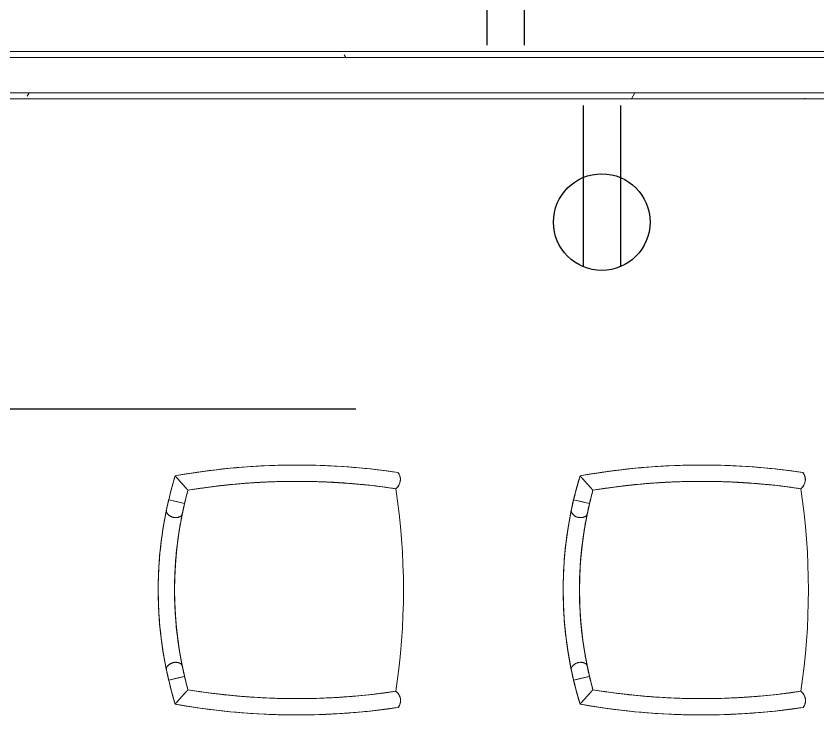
# Model space of a CAD drawing. Header units: inches. Extents: x 25273 to 28081, y 11840 to 13753.
# Drawn here: x 25592.6 to 25674.8, y 12340.8 to 12412.4 of the extents above; entities that cross this region are included whole.
import ezdxf
from ezdxf.xclip import XClip

# ---------------------------------------------------------------- set-up
doc = ezdxf.new("R2010")
doc.units = ezdxf.units.IN
doc.header["$MEASUREMENT"] = 0
doc.header["$XCLIPFRAME"] = 2
doc.linetypes.add('L1$0$Plaza America BA02$0$CENTER2', pattern=[1.125, 0.75, -0.125, 0.125, -0.125])
doc.linetypes.add('L1$0$SAG 02ATL Ste230PHII$0$CENTER2', pattern=[1.125, 0.75, -0.125, 0.125, -0.125])
doc.layers.add('L1$0$Plaza America BA02$0$A-Column grid', color=252, linetype='L1$0$Plaza America BA02$0$CENTER2')
doc.layers.add('L1$0$SAG 02ATL Ste230PHII$0$A-Column grid', color=252, linetype='L1$0$SAG 02ATL Ste230PHII$0$CENTER2')
for name, color, linetype, lineweight in [('X1$0$A-ANNO-NOTE', 131, 'Continuous', 30), ('X1$0$A-WALL', 113, 'Continuous', 13), ('X1$0$A-WALL-PATT', 111, 'Continuous', 13), ('X1$0$I-FURN', 30, 'Continuous', 9), ('X1$0$I-WALL', 2, 'Continuous', 13), ('X1$0$Plaza America_Tower 1_2nd Floor -REVIT_dwg', 8, 'Continuous', 9)]:
    doc.layers.add(name, color=color, linetype=linetype, lineweight=lineweight)
pattern_1 = [(0, (0, 0), (30.72, 7.68), [1.267, -21.773, 1.267, -21.773, -122.88]), (0, (0, 0), (30.72, 7.68), [-46.08, 1.267, -44.813, 1.267, -21.773, -53.76]), (0, (0, 0), (30.72, 7.68), [-115.2, 1.267, -14.093, 1.267, -37.133]), (120, (11.52, 3.84), (-22.011075, 22.7643004), [1.267, -21.773, 1.267, -21.773, -122.88]), (120, (11.52, 3.84), (-22.011075, 22.7643004), [-46.08, 1.267, -44.813, 1.267, -21.773, -53.76]), (120, (11.52, 3.84), (-22.011075, 22.7643004), [-115.2, 1.267, -14.093, 1.267, -37.133]), (240, (15.36, 19.2), (-8.708925, -30.4443004), [1.267, -21.773, 1.267, -21.773, -122.88]), (240, (15.36, 19.2), (-8.708925, -30.4443004), [-46.08, 1.267, -44.813, 1.267, -21.773, -53.76]), (240, (15.36, 19.2), (-8.708925, -30.4443004), [-115.2, 1.267, -14.093, 1.267, -37.133])]

# ---------------------------------------------------------------- blocks, each defined once
blk = doc.blocks.new('L1')
at = {"layer": 'L1$0$Plaza America BA02$0$A-Column grid'}
blk.add_line((25364.904, 12372.168), (25627.435, 12372.168), dxfattribs=at)
at = {"layer": 'L1$0$SAG 02ATL Ste230PHII$0$A-Column grid', "linetype": 'Continuous'}
blk.add_line((25364.904, 12372.168), (25627.435, 12372.168), dxfattribs=at)
blk = doc.blocks.new('X1$0$F-Chairs1 - Side 05-V57-FIRST FLOOR POWER _ SIGNAL')
at = {"layer": 'X1$0$I-FURN'}
for p, q in [((-9.196, -1.062), (-9.242, -1.073)), ((-8.858, -2.702), (-9.242, -1.073)), ((-9.242, -1.073), (-9.05, -1.887)), ((-9.235, -1.101), (-8.865, -2.674)), ((-8.865, -2.674), (-9.235, -1.101)), ((9.242, -1.073), (8.858, -2.702)), ((9.235, -1.101), (8.863, -2.681)), ((8.863, -2.681), (9.235, -1.101)), ((9.05, -1.887), (9.242, -1.073)), ((9.242, -1.073), (9.196, -1.062)), ((-9.05, -1.887), (-8.865, -2.674)), ((-2.015, -1.726), (-2.068, -1.729)), ((-2.068, -1.729), (-2.015, -1.726)), ((-1.939, -1.722), (-1.877, -1.719)), ((1.877, -1.719), (1.939, -1.722)), ((2.068, -1.729), (2.015, -1.726)), ((2.015, -1.726), (2.068, -1.729)), ((8.863, -2.681), (9.05, -1.887)), ((-10.224, -3.05), (-8.858, -2.702)), ((-8.865, -2.674), (-8.858, -2.702)), ((8.858, -2.702), (8.863, -2.681)), ((8.858, -2.702), (10.224, -3.05))]:
    blk.add_line(p, q, dxfattribs=at)
at = {"layer": 'X1$0$I-FURN', "flags": 128}
for points in [[(8.177, -0.838), (6.591, -0.542), (4.995, -0.31), (3.39, -0.143), (1.78, -0.039), (0.167, 0), (-1.446, -0.026), (-3.056, -0.116), (-4.662, -0.27), (-6.261, -0.489), (-7.849, -0.771), (-8.177, -0.838)], [(-9.242, -1.073), (-10.804, -1.474), (-11.695, -1.733)], [(11.695, -1.733), (10.142, -1.296), (9.242, -1.073)], [(-11.695, -1.733), (-12.139, -4.522), (-12.47, -7.326), (-12.689, -10.142), (-12.795, -12.964), (-12.788, -15.788), (-12.669, -18.609), (-12.436, -21.424), (-12.091, -24.227), (-12.036, -24.605)], [(-7.794, -2.467), (-6.273, -2.186), (-4.743, -1.965), (-3.205, -1.806), (-1.661, -1.709), (-0.115, -1.673), (1.431, -1.7), (2.975, -1.788), (4.514, -1.938), (6.046, -2.149), (7.568, -2.421), (7.794, -2.467)], [(12.04, -24.579), (12.399, -21.778), (12.645, -18.965), (12.779, -16.144), (12.8, -13.32), (12.708, -10.498), (12.504, -7.681), (12.187, -4.875), (11.757, -2.084), (11.695, -1.733)], [(-10.381, -24.358), (-10.732, -21.624), (-10.974, -18.877), (-11.106, -16.123), (-11.128, -13.366), (-11.039, -10.611), (-10.84, -7.861), (-10.531, -5.121), (-10.224, -3.05)], [(10.224, -3.05), (10.616, -5.779), (10.898, -8.521), (11.07, -11.273), (11.132, -14.029), (11.084, -16.786), (10.926, -19.539), (10.658, -22.283), (10.381, -24.358)], [(-12.036, -24.605), (-12.011, -24.623), (-11.94, -24.669), (-11.833, -24.726), (-11.696, -24.78), (-11.533, -24.821), (-11.35, -24.838), (-11.157, -24.825)], [(-11.157, -24.825), (-10.968, -24.781), (-10.798, -24.711), (-10.654, -24.625), (-10.539, -24.533), (-10.454, -24.448), (-10.4, -24.383), (-10.381, -24.358)], [(10.381, -24.358), (10.4, -24.383), (10.454, -24.446), (10.54, -24.529), (10.655, -24.619), (10.8, -24.703), (10.97, -24.77), (11.158, -24.812)], [(11.158, -24.812), (11.352, -24.823), (11.536, -24.804), (11.699, -24.761), (11.836, -24.705), (11.943, -24.646), (12.014, -24.598), (12.04, -24.579)]]:
    blk.add_lwpolyline(points, dxfattribs=at)
at = {"layer": 'X1$0$I-FURN'}
for centre, radius, start, end in [((0, -40.335), 40.335, 73.14459, 106.85541), ((0, -40.335), 40.335, 99.35377, 101.59885), ((0, -40.335), 40.335, 97.51775, 99.35377), ((0, -40.335), 40.335, 93.39404, 97.51775), ((0, -40.335), 40.335, 92.51187, 93.39404), ((0, -40.335), 40.335, 87.48813, 92.51187), ((0, -40.335), 40.335, 86.60596, 87.48813), ((0, -40.335), 40.335, 82.48225, 86.60596), ((0, -40.335), 40.335, 80.64623, 82.48225), ((0, -40.335), 40.335, 78.40115, 80.64623), ((0, -40.335), 40.335, 103.24546, 106.85541), ((0, -40.335), 40.335, 102.9888, 103.17895), ((0, -40.335), 40.335, 102.67749, 102.98789), ((0, -40.335), 40.335, 102.24868, 102.6744), ((0, -40.335), 40.335, 101.65333, 102.18837), ((0, -40.335), 40.335, 77.81163, 78.34667), ((0, -40.335), 40.335, 77.3256, 77.75132), ((0, -40.335), 40.335, 77.01211, 77.32251), ((0, -40.335), 40.335, 76.86366, 77.0112), ((0, -40.335), 40.335, 73.14459, 76.75454), ((57.799, -14.206), 70.605, 169.82435, 179.00397), ((57.799, -14.206), 70.605, 169.82435, 173.55311), ((0, -40.335), 38.662, 74.66605, 105.33395), ((0, -40.335), 38.662, 100.11219, 105.33395), ((0, -40.335), 38.662, 100.11219, 105.33395), ((0, -40.335), 38.662, 100.71668, 103.24546), ((0, -40.335), 38.662, 99.32865, 100.71668), ((0, -40.335), 38.662, 99.58009, 100.11219), ((0, -40.335), 38.662, 99.58009, 100.11219), ((0, -40.335), 38.662, 99.32602, 99.58009), ((0, -40.335), 38.662, 99.32602, 99.58009), ((0, -40.335), 38.662, 98.91035, 99.32865), ((0, -40.335), 38.662, 98.97244, 99.32602), ((0, -40.335), 38.662, 99.20037, 99.32602), ((0, -40.335), 38.662, 98.97244, 99.20037), ((0, -40.335), 38.662, 98.34809, 98.97244), ((0, -40.335), 38.662, 98.34809, 98.97244), ((0, -40.335), 38.662, 98.63318, 98.91035), ((0, -40.335), 38.662, 98.30817, 98.61011), ((0, -40.335), 38.662, 98.14781, 98.34809), ((0, -40.335), 38.662, 98.14781, 98.34809), ((0, -40.335), 38.662, 97.67378, 98.30817), ((0, -40.335), 38.662, 94.04497, 98.14781), ((0, -40.335), 38.662, 94.04497, 98.14781), ((0, -40.335), 38.662, 97.50128, 97.67378), ((0, -40.335), 38.662, 96.83662, 97.50128), ((0, -40.335), 38.662, 94.28666, 96.83662), ((0, -40.335), 38.662, 93.73147, 94.28666), ((0, -40.335), 38.662, 93.117, 94.04497), ((0, -40.335), 38.662, 93.117, 94.04497), ((0, -40.335), 38.662, 93.09719, 93.73147), ((0, -40.335), 38.662, 92.87471, 93.08387), ((0, -40.335), 38.662, 92.75495, 92.98747), ((0, -40.335), 38.662, 92.75495, 92.98747), ((0, -40.335), 38.662, 92.65774, 92.78248), ((0, -40.335), 38.662, 87.24505, 92.75495), ((0, -40.335), 38.662, 87.24505, 92.75495), ((0, -40.335), 38.662, 92.49858, 92.63985), ((0, -40.335), 38.662, 87.51483, 92.48517), ((0, -40.335), 38.662, 87.36015, 87.49362), ((0, -40.335), 38.662, 87.21752, 87.34226), ((0, -40.335), 38.662, 87.01253, 87.24505), ((0, -40.335), 38.662, 87.01253, 87.24505), ((0, -40.335), 38.662, 86.95082, 87.12529), ((0, -40.335), 38.662, 86.26853, 86.90281), ((0, -40.335), 38.662, 85.95503, 86.883), ((0, -40.335), 38.662, 85.95503, 86.883), ((0, -40.335), 38.662, 85.71334, 86.26853), ((0, -40.335), 38.662, 81.85219, 85.95503), ((0, -40.335), 38.662, 81.85219, 85.95503), ((0, -40.335), 38.662, 83.16338, 85.71334), ((0, -40.335), 38.662, 82.49872, 83.16338), ((0, -40.335), 38.662, 82.32622, 82.49872), ((0, -40.335), 38.662, 81.69183, 82.32622), ((0, -40.335), 38.662, 81.65191, 81.85219), ((0, -40.335), 38.662, 81.65191, 81.85219), ((0, -40.335), 38.662, 81.36682, 81.69183), ((0, -40.335), 38.662, 81.02756, 81.65191), ((0, -40.335), 38.662, 81.02756, 81.65191), ((0, -40.335), 38.662, 81.08965, 81.36682), ((0, -40.335), 38.662, 80.67135, 81.08965), ((0, -40.335), 38.662, 80.67398, 81.02756), ((0, -40.335), 38.662, 80.67398, 81.02756), ((0, -40.335), 38.662, 80.41991, 80.67398), ((0, -40.335), 38.662, 80.41991, 80.67398), ((0, -40.335), 38.662, 79.28332, 80.67135), ((0, -40.335), 38.662, 79.88781, 80.41991), ((0, -40.335), 38.662, 79.88781, 80.41991), ((0, -40.335), 38.662, 74.66605, 79.88781), ((0, -40.335), 38.662, 74.66605, 79.88781), ((0, -40.335), 38.662, 76.75454, 79.28332), ((-57.799, -14.206), 70.605, 0.99603, 10.17565), ((-57.799, -14.206), 70.605, 6.451, 10.17565), ((57.799, -14.206), 68.932, 170.68555, 178.94943), ((57.799, -14.206), 68.932, 170.68555, 174.96828), ((57.799, -14.206), 68.932, 170.68555, 174.81749), ((57.799, -14.206), 68.932, 170.68555, 174.79891), ((0, -40.335), 38.662, 103.24546, 105.33395), ((0, -40.335), 38.662, 74.66605, 76.75454), ((-57.799, -14.206), 68.932, 1.05057, 9.31445), ((-57.799, -14.206), 68.932, 5.03172, 9.31445), ((-57.799, -14.206), 68.932, 5.03172, 9.31445), ((-57.799, -14.206), 68.932, 5.20087, 9.31445), ((57.799, -14.206), 70.605, 173.55332, 177.28193), ((-57.799, -14.206), 70.605, 2.72629, 6.4509), ((57.799, -14.206), 68.932, 174.98081, 176.40402), ((57.799, -14.206), 68.932, 174.98081, 176.40402), ((57.799, -14.206), 68.932, 174.98038, 175.13107), ((57.799, -14.206), 68.932, 174.80686, 174.98038), ((57.799, -14.206), 68.932, 174.81749, 174.96828), ((-57.799, -14.206), 68.932, 5.01953, 5.19293), ((-57.799, -14.206), 68.932, 4.86871, 5.01953), ((-57.799, -14.206), 68.932, 3.59598, 5.01919), ((-57.799, -14.206), 68.932, 3.59598, 5.01919), ((57.799, -14.206), 68.932, 175.13146, 176.40416), ((-57.799, -14.206), 68.932, 3.59571, 4.86854), ((57.799, -14.206), 68.932, 176.40402, 178.94943), ((57.799, -14.206), 68.932, 176.40402, 178.94943), ((57.799, -14.206), 68.932, 176.40416, 178.92047), ((-57.799, -14.206), 68.932, 1.85643, 3.59598), ((-57.799, -14.206), 68.932, 1.85643, 3.59598), ((-57.799, -14.206), 68.932, 1.40712, 3.59571), ((57.799, -14.206), 70.605, 177.28228, 178.87472), ((-57.799, -14.206), 70.605, 359.00156, 2.72616), ((-57.799, -14.206), 68.932, 1.34675, 1.85643), ((-57.799, -14.206), 68.932, 1.34675, 1.85643), ((57.799, -14.206), 70.605, 178.90345, 181.01076), ((57.799, -14.206), 70.605, 179.00397, 188.46918), ((57.799, -14.206), 68.932, 178.94943, 188.46918), ((57.799, -14.206), 68.932, 178.94943, 179.25127), ((57.799, -14.206), 68.932, 178.94943, 179.25127), ((57.799, -14.206), 68.932, 178.96994, 179.25042), ((-57.799, -14.206), 68.932, 351.53082, 1.05057), ((-57.799, -14.206), 68.932, 1.07911, 1.40712), ((-57.799, -14.206), 68.932, 1.05057, 1.34675), ((-57.799, -14.206), 68.932, 1.05057, 1.34675), ((-57.799, -14.206), 68.932, 0.88116, 1.05057), ((-57.799, -14.206), 68.932, 0.88116, 1.05057), ((-57.799, -14.206), 68.932, 0.74938, 1.02966), ((-57.799, -14.206), 68.932, 0.74873, 0.88116), ((-57.799, -14.206), 68.932, 0.74873, 0.88116), ((-57.799, -14.206), 70.605, 351.53082, 0.99603), ((57.799, -14.206), 68.932, 179.25127, 182.33188), ((57.799, -14.206), 68.932, 179.25127, 182.33188), ((57.799, -14.206), 68.932, 179.70845, 182.3298), ((57.799, -14.206), 68.932, 179.57736, 179.70845), ((57.799, -14.206), 68.932, 179.25042, 179.54756), ((-57.799, -14.206), 68.932, 0.42286, 0.74938), ((-57.799, -14.206), 68.932, 0.19122, 0.74873), ((-57.799, -14.206), 68.932, 0.19122, 0.74873), ((-57.799, -14.206), 68.932, 359.73817, 0.42264), ((-57.799, -14.206), 68.932, 357.66812, 0.19122), ((-57.799, -14.206), 68.932, 357.66812, 0.19122), ((-57.799, -14.206), 68.932, 357.66849, 359.73817), ((57.799, -14.206), 70.605, 181.01125, 184.73961), ((-57.799, -14.206), 70.605, 355.27682, 359.00142), ((57.799, -14.206), 68.932, 182.3298, 183.71571), ((57.799, -14.206), 68.932, 182.33188, 183.62751), ((57.799, -14.206), 68.932, 182.33188, 183.62751), ((-57.799, -14.206), 68.932, 356.28366, 357.66849), ((-57.799, -14.206), 68.932, 356.32675, 357.66812), ((-57.799, -14.206), 68.932, 356.32675, 357.66812), ((57.799, -14.206), 68.932, 183.62751, 183.85438), ((57.799, -14.206), 68.932, 183.62751, 183.85438), ((57.799, -14.206), 68.932, 183.72166, 183.85993), ((57.799, -14.206), 68.932, 183.86069, 188.46918), ((57.799, -14.206), 68.932, 183.86069, 188.46918), ((57.799, -14.206), 68.932, 183.86444, 184.02236), ((-57.799, -14.206), 68.932, 351.53082, 356.13931), ((-57.799, -14.206), 68.932, 351.53082, 356.13931), ((-57.799, -14.206), 68.932, 355.97699, 356.13974), ((-57.799, -14.206), 68.932, 356.13974, 356.27773), ((-57.799, -14.206), 68.932, 356.13931, 356.25766), ((-57.799, -14.206), 68.932, 356.13931, 356.25766), ((57.799, -14.206), 68.932, 184.02327, 184.2414), ((57.799, -14.206), 68.932, 184.2414, 188.46918), ((-57.799, -14.206), 68.932, 351.53082, 355.97673), ((57.799, -14.206), 70.605, 184.74021, 188.46918), ((-57.799, -14.206), 70.605, 351.55193, 355.27667), ((-11.331, -23.657), 1.181, 233.3697, 323.56865), ((-11.331, -23.657), 1.181, 234.77955, 238.71788), ((-11.331, -23.657), 1.181, 298.8314, 305.14921), ((-11.331, -23.657), 1.181, 305.17348, 309.73653), ((-11.331, -23.657), 1.181, 312.22703, 318.25956), ((-11.331, -23.657), 1.181, 318.27425, 322.17824), ((0, 44.544), 69.68, 261.43212, 278.56788), ((0, 44.544), 69.68, 261.43212, 278.56788), ((0, 44.544), 69.68, 261.43212, 278.56788), ((11.32, -23.642), 1.181, 217.31497, 307.52747), ((11.32, -23.642), 1.181, 218.68488, 222.53793), ((11.32, -23.642), 1.181, 222.53959, 228.51109), ((11.32, -23.642), 1.181, 231.17288, 235.54281), ((11.32, -23.642), 1.181, 235.54981, 243.08997), ((11.32, -23.642), 1.181, 295.98563, 302.08638), ((11.32, -23.642), 1.181, 302.10845, 306.09567), ((-11.331, -23.657), 1.181, 238.72535, 244.75805), ((-11.331, -23.657), 1.181, 247.19774, 251.83552), ((-11.331, -23.657), 1.181, 251.85542, 258.06389), ((-11.331, -23.657), 1.181, 260.1402, 269.05973), ((-11.331, -23.657), 1.181, 274.08568, 278.51039), ((-11.331, -23.657), 1.181, 278.52817, 282.86212), ((-11.331, -23.657), 1.181, 287.97577, 296.86899), ((11.32, -23.642), 1.181, 243.80536, 252.68118), ((11.32, -23.642), 1.181, 257.97688, 262.10711), ((11.32, -23.642), 1.181, 262.11736, 266.80391), ((11.32, -23.642), 1.181, 271.6031, 280.54776), ((11.32, -23.642), 1.181, 282.95037, 288.86495), ((11.32, -23.642), 1.181, 288.88336, 293.73193)]:
    blk.add_arc(centre, radius, start, end, dxfattribs=at)
for points, knots in [([(-9.242, -1.073), (-9.241, -1.073), (-9.21, -1.066), (-9.058, -1.03), (-8.742, -0.958), (-8.385, -0.881), (-8.177, -0.838)], [0, 0, 0, 0, 0.2, 0.4, 0.7, 1, 1, 1, 1]), ([(-8.177, -0.838), (-8.11, -0.825), (-8.002, -0.838), (-7.863, -0.912), (-7.786, -0.97), (-7.727, -1.022), (-7.68, -1.072), (-7.644, -1.116), (-7.61, -1.163), (-7.567, -1.227), (-7.521, -1.312), (-7.483, -1.399), (-7.452, -1.494), (-7.428, -1.594), (-7.415, -1.685), (-7.41, -1.768), (-7.412, -1.846), (-7.419, -1.921), (-7.429, -1.991), (-7.445, -2.056), (-7.465, -2.119), (-7.489, -2.177), (-7.523, -2.247), (-7.574, -2.323), (-7.665, -2.417), (-7.74, -2.455), (-7.794, -2.467)], [-1, -1, -1, -1, -0.861111, -0.791667, -0.756944, -0.722222, -0.6875, -0.670139, -0.652778, -0.618056, -0.583333, -0.548611, -0.513889, -0.479167, -0.444444, -0.416667, -0.388889, -0.361111, -0.333333, -0.305556, -0.277778, -0.25, -0.222222, -0.166667, -0.111111, 0, 0, 0, 0]), ([(7.794, -2.467), (7.727, -2.453), (7.635, -2.398), (7.539, -2.275), (7.495, -2.191), (7.465, -2.119), (7.444, -2.054), (7.431, -1.999), (7.422, -1.942), (7.413, -1.865), (7.41, -1.768), (7.416, -1.673), (7.432, -1.574), (7.458, -1.474), (7.488, -1.387), (7.521, -1.312), (7.558, -1.244), (7.598, -1.18), (7.639, -1.122), (7.682, -1.07), (7.727, -1.023), (7.774, -0.98), (7.836, -0.931), (7.915, -0.882), (8.039, -0.832), (8.123, -0.827), (8.177, -0.838)], [-1, -1, -1, -1, -0.861111, -0.791667, -0.756944, -0.722222, -0.6875, -0.670139, -0.652778, -0.618056, -0.583333, -0.548611, -0.513889, -0.479167, -0.444444, -0.416667, -0.388889, -0.361111, -0.333333, -0.305556, -0.277778, -0.25, -0.222222, -0.166667, -0.111111, 0, 0, 0, 0]), ([(8.177, -0.838), (8.316, -0.866), (8.567, -0.92), (8.914, -0.997), (9.173, -1.057), (9.24, -1.073), (9.242, -1.073)], [0, 0, 0, 0, 0.2, 0.4, 0.7, 1, 1, 1, 1]), ([(-11.695, -1.733), (-11.696, -1.734), (-11.686, -1.742), (-11.654, -1.77), (-11.617, -1.803), (-11.584, -1.832), (-11.546, -1.866), (-11.511, -1.897), (-11.481, -1.923), (-11.451, -1.95), (-11.41, -1.987), (-11.359, -2.033), (-11.306, -2.08), (-11.251, -2.129), (-11.194, -2.18), (-11.137, -2.232), (-11.078, -2.284), (-11.018, -2.336), (-10.959, -2.39), (-10.9, -2.443), (-10.841, -2.495), (-10.782, -2.548), (-10.725, -2.6), (-10.669, -2.651), (-10.613, -2.699), (-10.56, -2.747), (-10.509, -2.793), (-10.461, -2.837), (-10.416, -2.877), (-10.374, -2.914), (-10.336, -2.948), (-10.303, -2.979), (-10.275, -3.004), (-10.253, -3.023), (-10.231, -3.042), (-10.224, -3.049), (-10.224, -3.05)], [-1, -1, -1, -1, -0.944444, -0.888889, -0.861111, -0.833333, -0.805556, -0.777778, -0.763889, -0.75, -0.722222, -0.694444, -0.666667, -0.638889, -0.611111, -0.583333, -0.555556, -0.527778, -0.5, -0.472222, -0.444444, -0.416667, -0.388889, -0.361111, -0.333333, -0.305556, -0.277778, -0.25, -0.222222, -0.194444, -0.166667, -0.138889, -0.111111, -0.083333, -0.055556, 0, 0, 0, 0]), ([(10.224, -3.05), (10.224, -3.049), (10.231, -3.042), (10.253, -3.023), (10.275, -3.004), (10.303, -2.979), (10.336, -2.948), (10.374, -2.914), (10.409, -2.883), (10.438, -2.857), (10.469, -2.83), (10.509, -2.793), (10.56, -2.747), (10.613, -2.699), (10.669, -2.651), (10.725, -2.6), (10.782, -2.548), (10.841, -2.495), (10.9, -2.443), (10.959, -2.389), (11.018, -2.336), (11.078, -2.284), (11.137, -2.231), (11.194, -2.18), (11.251, -2.129), (11.306, -2.08), (11.359, -2.033), (11.41, -1.987), (11.459, -1.943), (11.504, -1.903), (11.546, -1.866), (11.584, -1.832), (11.617, -1.803), (11.654, -1.77), (11.686, -1.742), (11.696, -1.734), (11.695, -1.733)], [-1, -1, -1, -1, -0.944444, -0.916667, -0.888889, -0.861111, -0.833333, -0.805556, -0.777778, -0.763889, -0.75, -0.722222, -0.694444, -0.666667, -0.638889, -0.611111, -0.583333, -0.555556, -0.527778, -0.5, -0.472222, -0.444444, -0.416667, -0.388889, -0.361111, -0.333333, -0.305556, -0.277778, -0.25, -0.222222, -0.194444, -0.166667, -0.138889, -0.111111, -0.055556, 0, 0, 0, 0]), ([(-7.794, -2.467), (-7.932, -2.495), (-8.183, -2.549), (-8.53, -2.626), (-8.79, -2.686), (-8.857, -2.701), (-8.858, -2.702)], [0, 0, 0, 0, 0.2, 0.4, 0.7, 1, 1, 1, 1]), ([(8.858, -2.702), (8.857, -2.701), (8.827, -2.694), (8.674, -2.659), (8.359, -2.587), (8.002, -2.51), (7.794, -2.467)], [0, 0, 0, 0, 0.2, 0.4, 0.7, 1, 1, 1, 1])]:
    blk.add_open_spline(points, degree=3, knots=knots, dxfattribs=at)
blk = doc.blocks.new('X1$0$F-Chairs1 - Side 05-V64-FIRST FLOOR POWER _ SIGNAL')
at = {"layer": 'X1$0$I-FURN'}
for p, q in [((-9.196, -1.062), (-9.242, -1.073)), ((-8.858, -2.702), (-9.242, -1.073)), ((-9.242, -1.073), (-9.05, -1.887)), ((-9.235, -1.101), (-8.865, -2.674)), ((-8.865, -2.674), (-9.235, -1.101)), ((9.242, -1.073), (8.858, -2.702)), ((9.235, -1.101), (8.863, -2.681)), ((8.863, -2.681), (9.235, -1.101)), ((9.05, -1.887), (9.242, -1.073)), ((9.242, -1.073), (9.196, -1.062)), ((-9.05, -1.887), (-8.865, -2.674)), ((-2.015, -1.726), (-2.068, -1.729)), ((-2.068, -1.729), (-2.015, -1.726)), ((-1.939, -1.722), (-1.877, -1.719)), ((1.877, -1.719), (1.939, -1.722)), ((2.068, -1.729), (2.015, -1.726)), ((2.015, -1.726), (2.068, -1.729)), ((8.863, -2.681), (9.05, -1.887)), ((-10.224, -3.05), (-8.858, -2.702)), ((-8.865, -2.674), (-8.858, -2.702)), ((8.858, -2.702), (8.863, -2.681)), ((8.858, -2.702), (10.224, -3.05)), ((-10.995, -18.568), (-10.988, -18.666))]:
    blk.add_line(p, q, dxfattribs=at)
at = {"layer": 'X1$0$I-FURN', "flags": 128}
for points in [[(8.177, -0.838), (6.591, -0.542), (4.995, -0.31), (3.39, -0.143), (1.78, -0.039), (0.167, 0), (-1.446, -0.026), (-3.056, -0.116), (-4.662, -0.27), (-6.261, -0.489), (-7.849, -0.771), (-8.177, -0.838)], [(-9.242, -1.073), (-10.804, -1.474), (-11.695, -1.733)], [(11.695, -1.733), (10.142, -1.296), (9.242, -1.073)], [(-11.695, -1.733), (-12.139, -4.522), (-12.47, -7.326), (-12.689, -10.142), (-12.795, -12.964), (-12.788, -15.788), (-12.669, -18.609), (-12.436, -21.424), (-12.091, -24.227), (-12.036, -24.605)], [(-7.794, -2.467), (-6.273, -2.186), (-4.743, -1.965), (-3.205, -1.806), (-1.661, -1.709), (-0.115, -1.673), (1.431, -1.7), (2.975, -1.788), (4.514, -1.938), (6.046, -2.149), (7.568, -2.421), (7.794, -2.467)], [(12.04, -24.579), (12.399, -21.778), (12.645, -18.965), (12.779, -16.144), (12.8, -13.32), (12.708, -10.498), (12.504, -7.681), (12.187, -4.875), (11.757, -2.084), (11.695, -1.733)], [(-10.381, -24.358), (-10.732, -21.624), (-10.974, -18.877), (-11.106, -16.123), (-11.128, -13.366), (-11.039, -10.611), (-10.84, -7.861), (-10.531, -5.121), (-10.224, -3.05)], [(10.224, -3.05), (10.616, -5.779), (10.898, -8.521), (11.07, -11.273), (11.132, -14.029), (11.084, -16.786), (10.926, -19.539), (10.658, -22.283), (10.381, -24.358)], [(-12.036, -24.605), (-12.011, -24.623), (-11.94, -24.669), (-11.833, -24.726), (-11.696, -24.78), (-11.533, -24.821), (-11.35, -24.838), (-11.157, -24.825)], [(-11.157, -24.825), (-10.968, -24.781), (-10.798, -24.711), (-10.654, -24.625), (-10.539, -24.533), (-10.454, -24.448), (-10.4, -24.383), (-10.381, -24.358)], [(10.381, -24.358), (10.4, -24.383), (10.454, -24.446), (10.54, -24.529), (10.655, -24.619), (10.8, -24.703), (10.97, -24.77), (11.158, -24.812)], [(11.158, -24.812), (11.352, -24.823), (11.536, -24.804), (11.699, -24.761), (11.836, -24.705), (11.943, -24.646), (12.014, -24.598), (12.04, -24.579)]]:
    blk.add_lwpolyline(points, dxfattribs=at)
at = {"layer": 'X1$0$I-FURN'}
for centre, radius, start, end in [((0, -40.335), 40.335, 73.14459, 106.85541), ((0, -40.335), 40.335, 99.35377, 101.59885), ((0, -40.335), 40.335, 97.51775, 99.35377), ((0, -40.335), 40.335, 93.39404, 97.51775), ((0, -40.335), 40.335, 92.51187, 93.39404), ((0, -40.335), 40.335, 87.48813, 92.51187), ((0, -40.335), 40.335, 86.60596, 87.48813), ((0, -40.335), 40.335, 82.48225, 86.60596), ((0, -40.335), 40.335, 80.64623, 82.48225), ((0, -40.335), 40.335, 78.40115, 80.64623), ((0, -40.335), 40.335, 103.24546, 106.85541), ((0, -40.335), 40.335, 102.9888, 103.17895), ((0, -40.335), 40.335, 102.67749, 102.98789), ((0, -40.335), 40.335, 102.24868, 102.6744), ((0, -40.335), 40.335, 101.65333, 102.18837), ((0, -40.335), 40.335, 77.81163, 78.34667), ((0, -40.335), 40.335, 77.3256, 77.75132), ((0, -40.335), 40.335, 77.01211, 77.32251), ((0, -40.335), 40.335, 76.86366, 77.0112), ((0, -40.335), 40.335, 73.14459, 76.75454), ((57.799, -14.206), 70.605, 169.82435, 179.00397), ((57.799, -14.206), 70.605, 169.82435, 173.55311), ((0, -40.335), 38.662, 74.66605, 105.33395), ((0, -40.335), 38.662, 100.11219, 105.33395), ((0, -40.335), 38.662, 100.11219, 105.33395), ((0, -40.335), 38.662, 100.71668, 103.24546), ((0, -40.335), 38.662, 99.32865, 100.71668), ((0, -40.335), 38.662, 99.58009, 100.11219), ((0, -40.335), 38.662, 99.58009, 100.11219), ((0, -40.335), 38.662, 99.32602, 99.58009), ((0, -40.335), 38.662, 99.32602, 99.58009), ((0, -40.335), 38.662, 98.91035, 99.32865), ((0, -40.335), 38.662, 98.97244, 99.32602), ((0, -40.335), 38.662, 99.20037, 99.32602), ((0, -40.335), 38.662, 98.97244, 99.20037), ((0, -40.335), 38.662, 98.34809, 98.97244), ((0, -40.335), 38.662, 98.34809, 98.97244), ((0, -40.335), 38.662, 98.63318, 98.91035), ((0, -40.335), 38.662, 98.30817, 98.61011), ((0, -40.335), 38.662, 98.14781, 98.34809), ((0, -40.335), 38.662, 98.14781, 98.34809), ((0, -40.335), 38.662, 97.67378, 98.30817), ((0, -40.335), 38.662, 94.04497, 98.14781), ((0, -40.335), 38.662, 94.04497, 98.14781), ((0, -40.335), 38.662, 97.50128, 97.67378), ((0, -40.335), 38.662, 96.83662, 97.50128), ((0, -40.335), 38.662, 94.28666, 96.83662), ((0, -40.335), 38.662, 93.73147, 94.28666), ((0, -40.335), 38.662, 93.117, 94.04497), ((0, -40.335), 38.662, 93.117, 94.04497), ((0, -40.335), 38.662, 93.09719, 93.73147), ((0, -40.335), 38.662, 92.87471, 93.08387), ((0, -40.335), 38.662, 92.75495, 92.98747), ((0, -40.335), 38.662, 92.75495, 92.98747), ((0, -40.335), 38.662, 92.65774, 92.78248), ((0, -40.335), 38.662, 87.24505, 92.75495), ((0, -40.335), 38.662, 87.24505, 92.75495), ((0, -40.335), 38.662, 92.49858, 92.63985), ((0, -40.335), 38.662, 87.51483, 92.48517), ((0, -40.335), 38.662, 87.36015, 87.49362), ((0, -40.335), 38.662, 87.21752, 87.34226), ((0, -40.335), 38.662, 87.01253, 87.24505), ((0, -40.335), 38.662, 87.01253, 87.24505), ((0, -40.335), 38.662, 86.95082, 87.12529), ((0, -40.335), 38.662, 86.26853, 86.90281), ((0, -40.335), 38.662, 85.95503, 86.883), ((0, -40.335), 38.662, 85.95503, 86.883), ((0, -40.335), 38.662, 85.71334, 86.26853), ((0, -40.335), 38.662, 81.85219, 85.95503), ((0, -40.335), 38.662, 81.85219, 85.95503), ((0, -40.335), 38.662, 83.16338, 85.71334), ((0, -40.335), 38.662, 82.49872, 83.16338), ((0, -40.335), 38.662, 82.32622, 82.49872), ((0, -40.335), 38.662, 81.69183, 82.32622), ((0, -40.335), 38.662, 81.65191, 81.85219), ((0, -40.335), 38.662, 81.65191, 81.85219), ((0, -40.335), 38.662, 81.36682, 81.69183), ((0, -40.335), 38.662, 81.02756, 81.65191), ((0, -40.335), 38.662, 81.02756, 81.65191), ((0, -40.335), 38.662, 81.08965, 81.36682), ((0, -40.335), 38.662, 80.67135, 81.08965), ((0, -40.335), 38.662, 80.67398, 81.02756), ((0, -40.335), 38.662, 80.79963, 81.02756), ((0, -40.335), 38.662, 80.67398, 80.79963), ((0, -40.335), 38.662, 80.41991, 80.67398), ((0, -40.335), 38.662, 80.41991, 80.67398), ((0, -40.335), 38.662, 79.28332, 80.67135), ((0, -40.335), 38.662, 79.88781, 80.41991), ((0, -40.335), 38.662, 79.88781, 80.41991), ((0, -40.335), 38.662, 74.66605, 79.88781), ((0, -40.335), 38.662, 74.66605, 79.88781), ((0, -40.335), 38.662, 76.75454, 79.28332), ((-57.799, -14.206), 70.605, 0.99603, 10.17565), ((-57.799, -14.206), 70.605, 6.451, 10.17565), ((57.799, -14.206), 68.932, 170.68555, 178.94943), ((57.799, -14.206), 68.932, 170.68555, 174.96828), ((57.799, -14.206), 68.932, 170.68555, 174.96828), ((57.799, -14.206), 68.932, 170.68555, 174.79891), ((0, -40.335), 38.662, 103.24546, 105.33395), ((0, -40.335), 38.662, 74.66605, 76.75454), ((-57.799, -14.206), 68.932, 1.05057, 9.31445), ((-57.799, -14.206), 68.932, 5.03172, 9.31445), ((-57.799, -14.206), 68.932, 5.03172, 9.31445), ((-57.799, -14.206), 68.932, 5.20087, 9.31445), ((57.799, -14.206), 70.605, 173.55332, 177.28193), ((-57.799, -14.206), 70.605, 2.72629, 6.4509), ((57.799, -14.206), 68.932, 174.98081, 176.40402), ((57.799, -14.206), 68.932, 174.98081, 176.40402), ((57.799, -14.206), 68.932, 174.98038, 175.13107), ((57.799, -14.206), 68.932, 174.80686, 174.98038), ((-57.799, -14.206), 68.932, 5.01953, 5.19293), ((-57.799, -14.206), 68.932, 4.86871, 5.01953), ((-57.799, -14.206), 68.932, 3.59598, 5.01919), ((-57.799, -14.206), 68.932, 3.59598, 5.01919), ((57.799, -14.206), 68.932, 175.13146, 176.40416), ((-57.799, -14.206), 68.932, 3.59571, 4.86854), ((57.799, -14.206), 68.932, 176.40402, 178.94943), ((57.799, -14.206), 68.932, 176.40402, 178.94943), ((57.799, -14.206), 68.932, 176.40416, 178.92047), ((-57.799, -14.206), 68.932, 1.85643, 3.59598), ((-57.799, -14.206), 68.932, 1.85643, 3.59598), ((-57.799, -14.206), 68.932, 1.40712, 3.59571), ((57.799, -14.206), 70.605, 177.28228, 178.87472), ((-57.799, -14.206), 70.605, 359.00156, 2.72616), ((-57.799, -14.206), 68.932, 1.34675, 1.85643), ((-57.799, -14.206), 68.932, 1.34675, 1.85643), ((57.799, -14.206), 70.605, 178.90345, 181.01076), ((57.799, -14.206), 70.605, 179.00397, 188.46918), ((57.799, -14.206), 68.932, 178.94943, 188.46918), ((57.799, -14.206), 68.932, 178.94943, 179.25127), ((57.799, -14.206), 68.932, 178.94943, 179.25127), ((57.799, -14.206), 68.932, 178.96994, 179.25042), ((-57.799, -14.206), 68.932, 351.53082, 1.05057), ((-57.799, -14.206), 68.932, 1.07911, 1.40712), ((-57.799, -14.206), 68.932, 1.05057, 1.34675), ((-57.799, -14.206), 68.932, 1.05057, 1.34675), ((-57.799, -14.206), 68.932, 0.88116, 1.05057), ((-57.799, -14.206), 68.932, 0.88116, 1.05057), ((-57.799, -14.206), 68.932, 0.74938, 1.02966), ((-57.799, -14.206), 68.932, 0.74873, 0.88116), ((-57.799, -14.206), 68.932, 0.74873, 0.88116), ((-57.799, -14.206), 70.605, 351.53082, 0.99603), ((57.799, -14.206), 68.932, 179.25127, 182.33188), ((57.799, -14.206), 68.932, 179.25127, 182.33188), ((57.799, -14.206), 68.932, 179.70845, 182.3298), ((57.799, -14.206), 68.932, 179.57736, 179.70845), ((57.799, -14.206), 68.932, 179.25042, 179.54756), ((-57.799, -14.206), 68.932, 0.42286, 0.74938), ((-57.799, -14.206), 68.932, 0.19122, 0.74873), ((-57.799, -14.206), 68.932, 0.19122, 0.74873), ((-57.799, -14.206), 68.932, 359.73817, 0.42264), ((-57.799, -14.206), 68.932, 357.66812, 0.19122), ((-57.799, -14.206), 68.932, 357.66812, 0.19122), ((-57.799, -14.206), 68.932, 357.66849, 359.73817), ((57.799, -14.206), 70.605, 181.01125, 184.73961), ((-57.799, -14.206), 70.605, 355.27682, 359.00142), ((57.799, -14.206), 68.932, 182.3298, 183.71571), ((57.799, -14.206), 68.932, 182.33188, 183.62751), ((57.799, -14.206), 68.932, 182.33188, 183.62751), ((-57.799, -14.206), 68.932, 356.28366, 357.66849), ((-57.799, -14.206), 68.932, 356.32675, 357.66812), ((-57.799, -14.206), 68.932, 356.32675, 357.66812), ((57.799, -14.206), 68.932, 183.62751, 183.85438), ((57.799, -14.206), 68.932, 183.70931, 183.85438), ((57.799, -14.206), 68.932, 183.72166, 183.85993), ((57.799, -14.206), 68.932, 183.86069, 188.46918), ((57.799, -14.206), 68.932, 183.86069, 188.46918), ((57.799, -14.206), 68.932, 183.86444, 184.02236), ((-57.799, -14.206), 68.932, 351.53082, 356.13931), ((-57.799, -14.206), 68.932, 351.53082, 356.13931), ((-57.799, -14.206), 68.932, 355.97699, 356.13974), ((-57.799, -14.206), 68.932, 356.13974, 356.27773), ((-57.799, -14.206), 68.932, 356.13931, 356.25766), ((-57.799, -14.206), 68.932, 356.13931, 356.25766), ((57.799, -14.206), 68.932, 184.02327, 184.2414), ((57.799, -14.206), 68.932, 184.2414, 188.46918), ((-57.799, -14.206), 68.932, 351.53082, 355.97673), ((57.799, -14.206), 70.605, 184.74021, 188.46918), ((-57.799, -14.206), 70.605, 351.55193, 355.27667), ((-11.331, -23.657), 1.181, 233.3697, 323.56865), ((-11.331, -23.657), 1.181, 234.77955, 238.71788), ((-11.331, -23.657), 1.181, 298.8314, 305.14921), ((-11.331, -23.657), 1.181, 305.17348, 309.73653), ((-11.331, -23.657), 1.181, 312.22703, 318.25956), ((-11.331, -23.657), 1.181, 318.27425, 322.17824), ((0, 44.544), 69.68, 261.43212, 278.56788), ((0, 44.544), 69.68, 261.43212, 278.56788), ((0, 44.544), 69.68, 261.43212, 278.56788), ((11.32, -23.642), 1.181, 217.31497, 307.52747), ((11.32, -23.642), 1.181, 218.68488, 222.53793), ((11.32, -23.642), 1.181, 222.53959, 228.51109), ((11.32, -23.642), 1.181, 231.17288, 235.54281), ((11.32, -23.642), 1.181, 235.54981, 243.08997), ((11.32, -23.642), 1.181, 295.98563, 302.08638), ((11.32, -23.642), 1.181, 302.10845, 306.09567), ((-11.331, -23.657), 1.181, 238.72535, 244.75805), ((-11.331, -23.657), 1.181, 247.19774, 251.83552), ((-11.331, -23.657), 1.181, 251.85542, 258.06389), ((-11.331, -23.657), 1.181, 260.1402, 269.05973), ((-11.331, -23.657), 1.181, 274.08568, 278.51039), ((-11.331, -23.657), 1.181, 278.52817, 282.86212), ((-11.331, -23.657), 1.181, 287.97577, 296.86899), ((11.32, -23.642), 1.181, 243.80536, 252.68118), ((11.32, -23.642), 1.181, 257.97688, 262.10711), ((11.32, -23.642), 1.181, 262.11736, 266.80391), ((11.32, -23.642), 1.181, 271.6031, 280.54776), ((11.32, -23.642), 1.181, 282.95037, 288.86495), ((11.32, -23.642), 1.181, 288.88336, 293.73193)]:
    blk.add_arc(centre, radius, start, end, dxfattribs=at)
for points, knots in [([(-9.242, -1.073), (-9.241, -1.073), (-9.21, -1.066), (-9.058, -1.03), (-8.742, -0.958), (-8.385, -0.881), (-8.177, -0.838)], [0, 0, 0, 0, 0.2, 0.4, 0.7, 1, 1, 1, 1]), ([(-8.177, -0.838), (-8.11, -0.825), (-8.002, -0.838), (-7.863, -0.912), (-7.786, -0.97), (-7.727, -1.022), (-7.68, -1.072), (-7.644, -1.116), (-7.61, -1.163), (-7.567, -1.227), (-7.521, -1.312), (-7.483, -1.399), (-7.452, -1.494), (-7.428, -1.594), (-7.415, -1.685), (-7.41, -1.768), (-7.412, -1.846), (-7.419, -1.921), (-7.429, -1.991), (-7.445, -2.056), (-7.465, -2.119), (-7.489, -2.177), (-7.523, -2.247), (-7.574, -2.323), (-7.665, -2.417), (-7.74, -2.455), (-7.794, -2.467)], [-1, -1, -1, -1, -0.861111, -0.791667, -0.756944, -0.722222, -0.6875, -0.670139, -0.652778, -0.618056, -0.583333, -0.548611, -0.513889, -0.479167, -0.444444, -0.416667, -0.388889, -0.361111, -0.333333, -0.305556, -0.277778, -0.25, -0.222222, -0.166667, -0.111111, 0, 0, 0, 0]), ([(7.794, -2.467), (7.727, -2.453), (7.635, -2.398), (7.539, -2.275), (7.495, -2.191), (7.465, -2.119), (7.444, -2.054), (7.431, -1.999), (7.422, -1.942), (7.413, -1.865), (7.41, -1.768), (7.416, -1.673), (7.432, -1.574), (7.458, -1.474), (7.488, -1.387), (7.521, -1.312), (7.558, -1.244), (7.598, -1.18), (7.639, -1.122), (7.682, -1.07), (7.727, -1.023), (7.774, -0.98), (7.836, -0.931), (7.915, -0.882), (8.039, -0.832), (8.123, -0.827), (8.177, -0.838)], [-1, -1, -1, -1, -0.861111, -0.791667, -0.756944, -0.722222, -0.6875, -0.670139, -0.652778, -0.618056, -0.583333, -0.548611, -0.513889, -0.479167, -0.444444, -0.416667, -0.388889, -0.361111, -0.333333, -0.305556, -0.277778, -0.25, -0.222222, -0.166667, -0.111111, 0, 0, 0, 0]), ([(8.177, -0.838), (8.316, -0.866), (8.567, -0.92), (8.914, -0.997), (9.173, -1.057), (9.24, -1.073), (9.242, -1.073)], [0, 0, 0, 0, 0.2, 0.4, 0.7, 1, 1, 1, 1]), ([(-11.695, -1.733), (-11.696, -1.734), (-11.686, -1.742), (-11.654, -1.77), (-11.617, -1.803), (-11.584, -1.832), (-11.546, -1.866), (-11.511, -1.897), (-11.481, -1.923), (-11.451, -1.95), (-11.41, -1.987), (-11.359, -2.033), (-11.306, -2.08), (-11.251, -2.129), (-11.194, -2.18), (-11.137, -2.232), (-11.078, -2.284), (-11.018, -2.336), (-10.959, -2.39), (-10.9, -2.443), (-10.841, -2.495), (-10.782, -2.548), (-10.725, -2.6), (-10.669, -2.651), (-10.613, -2.699), (-10.56, -2.747), (-10.509, -2.793), (-10.461, -2.837), (-10.416, -2.877), (-10.374, -2.914), (-10.336, -2.948), (-10.303, -2.979), (-10.275, -3.004), (-10.253, -3.023), (-10.231, -3.042), (-10.224, -3.049), (-10.224, -3.05)], [-1, -1, -1, -1, -0.944444, -0.888889, -0.861111, -0.833333, -0.805556, -0.777778, -0.763889, -0.75, -0.722222, -0.694444, -0.666667, -0.638889, -0.611111, -0.583333, -0.555556, -0.527778, -0.5, -0.472222, -0.444444, -0.416667, -0.388889, -0.361111, -0.333333, -0.305556, -0.277778, -0.25, -0.222222, -0.194444, -0.166667, -0.138889, -0.111111, -0.083333, -0.055556, 0, 0, 0, 0]), ([(10.224, -3.05), (10.224, -3.049), (10.231, -3.042), (10.253, -3.023), (10.275, -3.004), (10.303, -2.979), (10.336, -2.948), (10.374, -2.914), (10.409, -2.883), (10.438, -2.857), (10.469, -2.83), (10.509, -2.793), (10.56, -2.747), (10.613, -2.699), (10.669, -2.651), (10.725, -2.6), (10.782, -2.548), (10.841, -2.495), (10.9, -2.443), (10.959, -2.389), (11.018, -2.336), (11.078, -2.284), (11.137, -2.231), (11.194, -2.18), (11.251, -2.129), (11.306, -2.08), (11.359, -2.033), (11.41, -1.987), (11.459, -1.943), (11.504, -1.903), (11.546, -1.866), (11.584, -1.832), (11.617, -1.803), (11.654, -1.77), (11.686, -1.742), (11.696, -1.734), (11.695, -1.733)], [-1, -1, -1, -1, -0.944444, -0.916667, -0.888889, -0.861111, -0.833333, -0.805556, -0.777778, -0.763889, -0.75, -0.722222, -0.694444, -0.666667, -0.638889, -0.611111, -0.583333, -0.555556, -0.527778, -0.5, -0.472222, -0.444444, -0.416667, -0.388889, -0.361111, -0.333333, -0.305556, -0.277778, -0.25, -0.222222, -0.194444, -0.166667, -0.138889, -0.111111, -0.055556, 0, 0, 0, 0]), ([(-7.794, -2.467), (-7.932, -2.495), (-8.183, -2.549), (-8.53, -2.626), (-8.79, -2.686), (-8.857, -2.701), (-8.858, -2.702)], [0, 0, 0, 0, 0.2, 0.4, 0.7, 1, 1, 1, 1]), ([(8.858, -2.702), (8.857, -2.701), (8.827, -2.694), (8.674, -2.659), (8.359, -2.587), (8.002, -2.51), (7.794, -2.467)], [0, 0, 0, 0, 0.2, 0.4, 0.7, 1, 1, 1, 1])]:
    blk.add_open_spline(points, degree=3, knots=knots, dxfattribs=at)
blk = doc.blocks.new('X1')
at = {"layer": 'X1$0$A-WALL-PATT', "lineweight": 9}
h = blk.add_hatch(dxfattribs=at)
h.set_pattern_fill('FP1_1', color=256, style=0, pattern_type=2)
h.set_pattern_definition(pattern_1)
h.paths.add_polyline_path([(25536.048, 12408.168), (25707.384, 12408.168), (25707.384, 12408.793), (25511.319, 12408.793), (25511.319, 12408.168)], flags=0)
h = blk.add_hatch(dxfattribs=at)
h.set_pattern_fill('FP1_1', color=256, style=0, pattern_type=2)
h.set_pattern_definition(pattern_1)
h.paths.add_polyline_path([(25711.634, 12403.918), (25711.634, 12404.543), (25511.319, 12404.543), (25511.319, 12403.918), (25711.542, 12403.918)], flags=0)
at = {"layer": 'X1$0$A-ANNO-NOTE'}
for p, q in [((25640.897, 12409.446), (25640.897, 12425.973)), ((25644.73, 12409.446), (25644.73, 12425.973)), ((25650.725, 12403.265), (25650.725, 12386.738)), ((25654.558, 12403.265), (25654.558, 12386.738))]:
    blk.add_line(p, q, dxfattribs=at)
blk.add_circle((25652.642, 12391.303), 4.95, dxfattribs=at)
at = {"layer": 'X1$0$A-WALL'}
for p, q in [((25511.319, 12408.168), (25708.009, 12408.168)), ((25511.319, 12404.543), (25787.235, 12404.543))]:
    blk.add_line(p, q, dxfattribs=at)
at = {"layer": 'X1$0$I-WALL'}
for p, q in [((25707.384, 12408.793), (25511.319, 12408.793)), ((25511.319, 12403.918), (25787.235, 12403.918))]:
    blk.add_line(p, q, dxfattribs=at)
at = {"layer": 'X1$0$I-FURN', "rotation": 89.99999999999955}
for name, p in [('X1$0$F-Chairs1 - Side 05-V57-FIRST FLOOR POWER _ SIGNAL', (25607.181, 12353.607)), ('X1$0$F-Chairs1 - Side 05-V64-FIRST FLOOR POWER _ SIGNAL', (25648.681, 12353.607))]:
    blk.add_blockref(name, p, dxfattribs=at)
at = {"layer": 'X1$0$Plaza America_Tower 1_2nd Floor -REVIT_dwg'}
ref = blk.add_blockref('L1', (0, 0), dxfattribs=at)
XClip(ref).set_block_clipping_path([(25272.8646056985, 11839.529198946), (28080.6732038753, 13753.216736761)])

msp = doc.modelspace()

# ---------------------------------------------------------------- block references
at = {"lineweight": 5}
msp.add_blockref('X1', (0, 0), dxfattribs=at)

doc.saveas('drawing.dxf')
